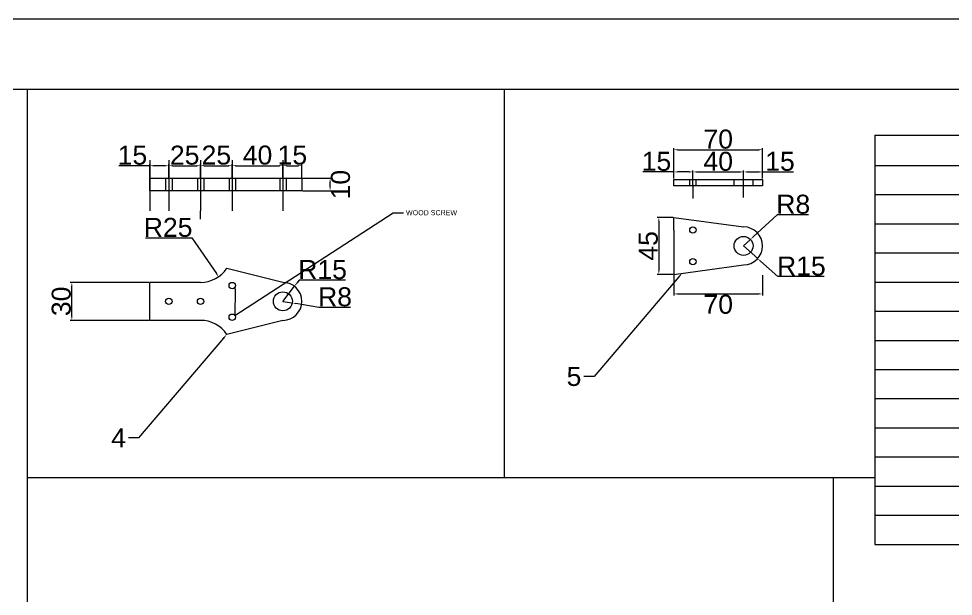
# Model space of a CAD drawing. Header units: millimetres. Extents: x -3009 to 55097, y -2803 to 5841.
# Drawn here: x 35352 to 36090, y -142 to 314 of the extents above; entities that cross this region are included whole.
import ezdxf
from ezdxf import colors
from ezdxf.entities.mleader import LeaderData, LeaderLine
from ezdxf.math import Vec2, Vec3

# ---------------------------------------------------------------- set-up
doc = ezdxf.new("R2010")
doc.units = ezdxf.units.MM
doc.layers.add('DIM', color=10, linetype='Continuous')
doc.layers.add('SC', color=5, linetype='Continuous')
doc.layers.add('PDF_PDF_PDF_NAME PLATE', color=230, linetype='Continuous', true_color=0xff007f)
doc.styles.get("Standard").update_dxf_attribs({"font": 'arial.ttf', "height": 15})
doc.dimstyles.new('DIM', dxfattribs={"dimtxt": 15, "dimasz": 3, "dimexe": 1.25, "dimexo": 0.625, "dimtad": 2, "dimtoh": 1, "dimdec": 0, "dimtxsty": 'Standard', "dimcen": 2.5, "dimclrd": 1, "dimclre": 4, "dimclrt": 1, "dimadec": 0, "dimazin": 0, "dimtfac": 1, "dimtdec": 0, "dimtmove": 0, "dimatfit": 3, "dimfxl": 1, "dimtfillclr": 4, "dimarcsym": 0})

# ---------------------------------------------------------------- blocks, each defined once
blk = doc.blocks.new('*T367')
at = {"layer": 'SC', "color": 0, "linetype": 'ByBlock', "lineweight": -2, "transparency": 16777216}
for p, q in [((0, 0), (577.34, 0)), ((0, 0), (0, -323.12)), ((577.34, 0), (577.34, -323.12)), ((0, -23.91), (577.34, -23.91)), ((192.45, -23.91), (192.45, -323.12)), ((384.89, -23.91), (384.89, -323.12)), ((0, -46.92), (577.34, -46.92)), ((0, -69.94), (577.34, -69.94)), ((0, -92.96), (577.34, -92.96)), ((0, -115.97), (577.34, -115.97)), ((0, -138.99), (577.34, -138.99)), ((0, -162.01), (577.34, -162.01)), ((0, -185.02), (577.34, -185.02)), ((0, -208.04), (577.34, -208.04)), ((0, -231.05), (577.34, -231.05)), ((0, -254.07), (577.34, -254.07)), ((0, -277.09), (577.34, -277.09)), ((0, -300.1), (577.34, -300.1)), ((0, -323.12), (577.34, -323.12))]:
    blk.add_line(p, q, dxfattribs=at)
at = {"layer": 'SC', "color": 0, "transparency": 16777216, "attachment_point": 5}
for s, insert, char_height, width in [('DATAILS OF PARTS', (288.67, -11.95), 6.6811, 576.0044), ('ITEM NO.', (96.22, -35.42), 6.681, 191.1106), ('MATERIAL', (288.67, -35.42), 6.681, 191.1106), ('QTY REQD', (481.12, -35.42), 6.681, 191.1106), ('1', (96.22, -58.43), 6.68, 191.1106), ('TEAKWOOD POLISHED', (288.67, -58.43), 6.6811, 191.1106), ('8', (481.12, -58.43), 6.68, 191.1106), ('2', (96.22, -81.45), 6.68, 191.1106), ('TEAKWOOD POLISHED', (288.67, -81.45), 6.6811, 191.1106), ('4', (481.12, -81.45), 6.68, 191.1106), ('3', (96.22, -104.46), 6.68, 191.1106), ('MS GALVD SHEET(16G)', (288.67, -104.46), 6.6811, 191.1106), ('4', (481.12, -104.46), 6.68, 191.1106), ('4', (96.22, -127.48), 6.68, 191.1106), ('AL ALLOY', (288.67, -127.48), 6.681, 191.1106), ('4', (481.12, -127.48), 6.68, 191.1106), ('5', (96.22, -150.5), 6.68, 191.1106), ('AL ALLOY', (288.67, -150.5), 6.681, 191.1106), ('4', (481.12, -150.5), 6.68, 191.1106), ('6', (96.22, -173.51), 6.68, 191.1106), ('TEAKWOOD POLISHED', (288.67, -173.51), 6.6811, 191.1106), ('4', (481.12, -173.51), 6.68, 191.1106), ('7', (96.22, -196.53), 6.68, 191.1106), ('14G AL ALLOY SHEET', (288.67, -196.53), 6.6811, 191.1106), ('4', (481.12, -196.53), 6.68, 191.1106), ('8', (96.22, -219.55), 6.68, 191.1106), ('TEAKWOOD POLISHED', (288.67, -219.55), 6.6811, 191.1106), ('4', (481.12, -219.55), 6.68, 191.1106), ('9', (96.22, -242.56), 6.68, 191.1106), ('TEAKWOOD POLISHED', (288.67, -242.56), 6.6811, 191.1106), ('4', (481.12, -242.56), 6.68, 191.1106), ('10', (96.22, -265.58), 6.681, 191.1106), ('AL ALLOY', (288.67, -265.58), 6.681, 191.1106), ('24', (481.12, -265.58), 6.681, 191.1106), ('11', (96.22, -288.59), 6.681, 191.1106), ('TEAKWOOD POLISHED', (288.67, -288.59), 6.6811, 191.1106), ('8', (481.12, -288.59), 6.68, 191.1106), ('12', (96.22, -311.61), 6.681, 191.1106), ('TEAKWOOD POLISHED', (288.67, -311.61), 6.6811, 191.1106), ('8', (481.12, -311.61), 6.68, 191.1106)]:
    blk.add_mtext(s, dxfattribs=dict(at, insert=insert, char_height=char_height, width=width))
blk = doc.blocks.new('*D427')
at = {"layer": 'Defpoints', "color": 0, "transparency": 16777216}
for p in [(35455.61, 197.87), (35455.61, 187.99), (35470.61, 187.99)]:
    blk.add_point(p, dxfattribs=at)
at = {"layer": 'DIM', "color": 1, "lineweight": -2, "transparency": 16777216}
for p, q in [((35455.61, 197.87), (35431.17, 197.87)), ((35467.61, 197.87), (35458.61, 197.87))]:
    blk.add_line(p, q, dxfattribs=at)
at = {"layer": 'DIM', "color": 4, "lineweight": -2, "transparency": 16777216}
for p, q in [((35455.61, 188.62), (35455.61, 199.12)), ((35470.61, 188.62), (35470.61, 199.12))]:
    blk.add_line(p, q, dxfattribs=at)
at = {"layer": 'DIM', "color": 1, "transparency": 16777216}
for points in [[(35458.61, 198.37), (35458.61, 197.37), (35455.61, 197.87)], [(35467.61, 198.37), (35467.61, 197.37), (35470.61, 197.87)]]:
    blk.add_solid(points, dxfattribs=at)
at = {"layer": 'DIM', "color": 1, "transparency": 16777216, "insert": (35441.89, 206.16), "char_height": 15, "attachment_point": 5}
blk.add_mtext('15', dxfattribs=at)
blk = doc.blocks.new('*D428')
at = {"layer": 'Defpoints', "color": 0, "transparency": 16777216}
for p in [(35495.61, 197.87), (35470.61, 187.99), (35495.61, 187.99)]:
    blk.add_point(p, dxfattribs=at)
at = {"layer": 'DIM', "color": 4, "lineweight": -2, "transparency": 16777216}
for p, q in [((35470.61, 188.62), (35470.61, 199.12)), ((35495.61, 188.62), (35495.61, 199.12))]:
    blk.add_line(p, q, dxfattribs=at)
at = {"layer": 'DIM', "color": 1, "lineweight": -2, "transparency": 16777216}
blk.add_line((35473.61, 197.87), (35492.61, 197.87), dxfattribs=at)
at = {"layer": 'DIM', "color": 1, "transparency": 16777216}
for points in [[(35473.61, 198.37), (35473.61, 197.37), (35470.61, 197.87)], [(35492.61, 198.37), (35492.61, 197.37), (35495.61, 197.87)]]:
    blk.add_solid(points, dxfattribs=at)
at = {"layer": 'DIM', "color": 1, "transparency": 16777216, "insert": (35483.11, 206.16), "char_height": 15, "attachment_point": 5}
blk.add_mtext('25', dxfattribs=at)
blk = doc.blocks.new('*D429')
at = {"layer": 'Defpoints', "color": 0, "transparency": 16777216}
for p in [(35520.61, 197.94), (35495.61, 187.99), (35520.61, 187.99)]:
    blk.add_point(p, dxfattribs=at)
at = {"layer": 'DIM', "color": 4, "lineweight": -2, "transparency": 16777216}
for p, q in [((35495.61, 188.62), (35495.61, 199.19)), ((35520.61, 188.62), (35520.61, 199.19))]:
    blk.add_line(p, q, dxfattribs=at)
at = {"layer": 'DIM', "color": 1, "lineweight": -2, "transparency": 16777216}
blk.add_line((35498.61, 197.94), (35517.61, 197.94), dxfattribs=at)
at = {"layer": 'DIM', "color": 1, "transparency": 16777216}
for points in [[(35498.61, 198.44), (35498.61, 197.44), (35495.61, 197.94)], [(35517.61, 198.44), (35517.61, 197.44), (35520.61, 197.94)]]:
    blk.add_solid(points, dxfattribs=at)
at = {"layer": 'DIM', "color": 1, "transparency": 16777216, "insert": (35508.11, 206.22), "char_height": 15, "attachment_point": 5}
blk.add_mtext('25', dxfattribs=at)
blk = doc.blocks.new('*D430')
at = {"layer": 'Defpoints', "color": 0, "transparency": 16777216}
for p in [(35560.61, 197.94), (35520.61, 187.99), (35560.61, 187.99)]:
    blk.add_point(p, dxfattribs=at)
at = {"layer": 'DIM', "color": 4, "lineweight": -2, "transparency": 16777216}
for p, q in [((35520.61, 188.62), (35520.61, 199.19)), ((35560.61, 188.62), (35560.61, 199.19))]:
    blk.add_line(p, q, dxfattribs=at)
at = {"layer": 'DIM', "color": 1, "lineweight": -2, "transparency": 16777216}
blk.add_line((35523.61, 197.94), (35557.61, 197.94), dxfattribs=at)
at = {"layer": 'DIM', "color": 1, "transparency": 16777216}
for points in [[(35523.61, 198.44), (35523.61, 197.44), (35520.61, 197.94)], [(35557.61, 198.44), (35557.61, 197.44), (35560.61, 197.94)]]:
    blk.add_solid(points, dxfattribs=at)
at = {"layer": 'DIM', "color": 1, "transparency": 16777216, "insert": (35540.61, 206.22), "char_height": 15, "attachment_point": 5}
blk.add_mtext('40', dxfattribs=at)
blk = doc.blocks.new('*D431')
at = {"layer": 'Defpoints', "color": 0, "transparency": 16777216}
for p in [(35575.61, 197.94), (35560.61, 187.99), (35575.61, 187.99)]:
    blk.add_point(p, dxfattribs=at)
at = {"layer": 'DIM', "color": 4, "lineweight": -2, "transparency": 16777216}
for p, q in [((35560.61, 188.62), (35560.61, 199.19)), ((35575.61, 188.62), (35575.61, 199.19))]:
    blk.add_line(p, q, dxfattribs=at)
at = {"layer": 'DIM', "color": 1, "lineweight": -2, "transparency": 16777216}
blk.add_line((35563.61, 197.94), (35572.61, 197.94), dxfattribs=at)
at = {"layer": 'DIM', "color": 1, "transparency": 16777216}
for points in [[(35563.61, 198.44), (35563.61, 197.44), (35560.61, 197.94)], [(35572.61, 198.44), (35572.61, 197.44), (35575.61, 197.94)]]:
    blk.add_solid(points, dxfattribs=at)
at = {"layer": 'DIM', "color": 1, "transparency": 16777216, "insert": (35568.11, 206.22), "char_height": 15, "attachment_point": 5}
blk.add_mtext('15', dxfattribs=at)
blk = doc.blocks.new('*D432')
at = {"layer": 'Defpoints', "color": 0, "transparency": 16777216}
for p in [(35575.61, 187.99), (35597.87, 187.99), (35575.61, 177.99)]:
    blk.add_point(p, dxfattribs=at)
at = {"layer": 'DIM', "color": 4, "lineweight": -2, "transparency": 16777216}
for p, q in [((35576.23, 187.99), (35599.12, 187.99)), ((35576.23, 177.99), (35599.12, 177.99))]:
    blk.add_line(p, q, dxfattribs=at)
at = {"layer": 'DIM', "color": 1, "lineweight": -2, "transparency": 16777216}
blk.add_line((35597.87, 180.99), (35597.87, 184.99), dxfattribs=at)
at = {"layer": 'DIM', "color": 1, "transparency": 16777216}
for points in [[(35597.37, 184.99), (35598.37, 184.99), (35597.87, 187.99)], [(35597.37, 180.99), (35598.37, 180.99), (35597.87, 177.99)]]:
    blk.add_solid(points, dxfattribs=at)
at = {"layer": 'DIM', "color": 1, "transparency": 16777216, "insert": (35606.16, 182.99), "char_height": 15, "attachment_point": 5, "rotation": 90}
blk.add_mtext('10', dxfattribs=at)
blk = doc.blocks.new('*D375')
at = {"layer": 'Defpoints', "color": 0, "transparency": 16777216}
for p in [(35569.71, 102.77), (35560.61, 90.84)]:
    blk.add_point(p, dxfattribs=at)
at = {"layer": 'DIM', "color": 1, "lineweight": -2, "transparency": 16777216}
for p, q in [((35573.35, 107.54), (35571.53, 105.15)), ((35609.93, 107.54), (35573.35, 107.54)), ((35560.61, 90.84), (35569.71, 102.77))]:
    blk.add_line(p, q, dxfattribs=at)
at = {"layer": 'DIM', "color": 1, "transparency": 16777216}
blk.add_solid([(35571.13, 105.46), (35571.93, 104.85), (35569.71, 102.77)], dxfattribs=at)
at = {"layer": 'DIM', "color": 1, "transparency": 16777216, "insert": (35591.95, 115.82), "char_height": 15, "attachment_point": 5}
blk.add_mtext('R15', dxfattribs=at)
blk = doc.blocks.new('*D376')
at = {"layer": 'Defpoints', "color": 0, "transparency": 16777216}
for p in [(35560.61, 90.84), (35568.01, 89.6)]:
    blk.add_point(p, dxfattribs=at)
at = {"layer": 'DIM', "color": 1, "lineweight": -2, "transparency": 16777216}
for p, q in [((35560.61, 90.84), (35568.01, 89.6)), ((35589.03, 86.07), (35570.96, 89.1)), ((35613.87, 86.07), (35589.03, 86.07))]:
    blk.add_line(p, q, dxfattribs=at)
at = {"layer": 'DIM', "color": 1, "transparency": 16777216}
blk.add_solid([(35571.05, 89.6), (35570.88, 88.61), (35568.01, 89.6)], dxfattribs=at)
at = {"layer": 'DIM', "color": 1, "transparency": 16777216, "insert": (35601.76, 94.35), "char_height": 15, "attachment_point": 5}
blk.add_mtext('R8', dxfattribs=at)
blk = doc.blocks.new('*D377')
at = {"layer": 'Defpoints', "color": 0, "transparency": 16777216}
for p in [(35495.61, 130.84), (35509.86, 110.3)]:
    blk.add_point(p, dxfattribs=at)
at = {"layer": 'DIM', "color": 1, "lineweight": -2, "transparency": 16777216}
for p, q in [((35452.08, 140.87), (35488.66, 140.87)), ((35488.66, 140.87), (35508.15, 112.76))]:
    blk.add_line(p, q, dxfattribs=at)
at = {"layer": 'DIM', "color": 1, "transparency": 16777216}
blk.add_solid([(35508.56, 113.05), (35507.74, 112.48), (35509.86, 110.3)], dxfattribs=at)
at = {"layer": 'DIM', "color": 1, "transparency": 16777216, "insert": (35470.05, 149.15), "char_height": 15, "attachment_point": 5}
blk.add_mtext('R25', dxfattribs=at)
blk = doc.blocks.new('*D433')
at = {"layer": 'Defpoints', "color": 0, "transparency": 16777216}
for p in [(35394.06, 105.84), (35455.61, 105.84), (35455.61, 75.84)]:
    blk.add_point(p, dxfattribs=at)
at = {"layer": 'DIM', "color": 4, "lineweight": -2, "transparency": 16777216}
for p, q in [((35454.98, 105.84), (35392.81, 105.84)), ((35454.98, 75.84), (35392.81, 75.84))]:
    blk.add_line(p, q, dxfattribs=at)
at = {"layer": 'DIM', "color": 1, "lineweight": -2, "transparency": 16777216}
blk.add_line((35394.06, 78.84), (35394.06, 102.84), dxfattribs=at)
at = {"layer": 'DIM', "color": 1, "transparency": 16777216}
for points in [[(35393.56, 102.84), (35394.56, 102.84), (35394.06, 105.84)], [(35393.56, 78.84), (35394.56, 78.84), (35394.06, 75.84)]]:
    blk.add_solid(points, dxfattribs=at)
at = {"layer": 'DIM', "color": 1, "transparency": 16777216, "insert": (35385.77, 90.84), "char_height": 15, "attachment_point": 5, "rotation": 90}
blk.add_mtext('30', dxfattribs=at)
blk = doc.blocks.new('*D423')
at = {"layer": 'Defpoints', "color": 0, "transparency": 16777216}
for p in [(35939.19, 210.52), (35869.19, 187.14), (35939.19, 187.14)]:
    blk.add_point(p, dxfattribs=at)
at = {"layer": 'DIM', "color": 4, "lineweight": -2, "transparency": 16777216}
for p, q in [((35869.19, 187.77), (35869.19, 211.77)), ((35939.19, 187.77), (35939.19, 211.77))]:
    blk.add_line(p, q, dxfattribs=at)
at = {"layer": 'DIM', "color": 1, "lineweight": -2, "transparency": 16777216}
blk.add_line((35872.19, 210.52), (35936.19, 210.52), dxfattribs=at)
at = {"layer": 'DIM', "color": 1, "transparency": 16777216}
for points in [[(35872.19, 211.02), (35872.19, 210.02), (35869.19, 210.52)], [(35936.19, 211.02), (35936.19, 210.02), (35939.19, 210.52)]]:
    blk.add_solid(points, dxfattribs=at)
at = {"layer": 'DIM', "color": 1, "transparency": 16777216, "insert": (35904.19, 218.81), "char_height": 15, "attachment_point": 5}
blk.add_mtext('70', dxfattribs=at)
blk = doc.blocks.new('*D424')
at = {"layer": 'Defpoints', "color": 0, "transparency": 16777216}
for p in [(35869.19, 193), (35869.19, 187.14), (35884.19, 187.14)]:
    blk.add_point(p, dxfattribs=at)
at = {"layer": 'DIM', "color": 1, "lineweight": -2, "transparency": 16777216}
for p, q in [((35869.19, 193), (35844.75, 193)), ((35881.19, 193), (35872.19, 193))]:
    blk.add_line(p, q, dxfattribs=at)
at = {"layer": 'DIM', "color": 4, "lineweight": -2, "transparency": 16777216}
for p, q in [((35869.19, 187.77), (35869.19, 194.25)), ((35884.19, 187.77), (35884.19, 194.25))]:
    blk.add_line(p, q, dxfattribs=at)
at = {"layer": 'DIM', "color": 1, "transparency": 16777216}
for points in [[(35872.19, 193.5), (35872.19, 192.5), (35869.19, 193)], [(35881.19, 193.5), (35881.19, 192.5), (35884.19, 193)]]:
    blk.add_solid(points, dxfattribs=at)
at = {"layer": 'DIM', "color": 1, "transparency": 16777216, "insert": (35855.47, 201.28), "char_height": 15, "attachment_point": 5}
blk.add_mtext('15', dxfattribs=at)
blk = doc.blocks.new('*D425')
at = {"layer": 'Defpoints', "color": 0, "transparency": 16777216}
for p in [(35924.19, 193), (35884.19, 187.14), (35924.19, 187.14)]:
    blk.add_point(p, dxfattribs=at)
at = {"layer": 'DIM', "color": 4, "lineweight": -2, "transparency": 16777216}
for p, q in [((35884.19, 187.77), (35884.19, 194.25)), ((35924.19, 187.77), (35924.19, 194.25))]:
    blk.add_line(p, q, dxfattribs=at)
at = {"layer": 'DIM', "color": 1, "lineweight": -2, "transparency": 16777216}
blk.add_line((35887.19, 193), (35921.19, 193), dxfattribs=at)
at = {"layer": 'DIM', "color": 1, "transparency": 16777216}
for points in [[(35887.19, 193.5), (35887.19, 192.5), (35884.19, 193)], [(35921.19, 193.5), (35921.19, 192.5), (35924.19, 193)]]:
    blk.add_solid(points, dxfattribs=at)
at = {"layer": 'DIM', "color": 1, "transparency": 16777216, "insert": (35904.19, 201.28), "char_height": 15, "attachment_point": 5}
blk.add_mtext('40', dxfattribs=at)
blk = doc.blocks.new('*D371')
at = {"layer": 'Defpoints', "color": 0, "transparency": 16777216}
for p in [(35939.19, 193), (35924.19, 187.14), (35939.19, 187.14)]:
    blk.add_point(p, dxfattribs=at)
at = {"layer": 'DIM', "color": 4, "lineweight": -2, "transparency": 16777216}
for p, q in [((35924.19, 187.77), (35924.19, 194.25)), ((35939.19, 187.77), (35939.19, 194.25))]:
    blk.add_line(p, q, dxfattribs=at)
at = {"layer": 'DIM', "color": 1, "lineweight": -2, "transparency": 16777216}
for p, q in [((35927.19, 193), (35936.19, 193)), ((35939.19, 193), (35963.63, 193))]:
    blk.add_line(p, q, dxfattribs=at)
at = {"layer": 'DIM', "color": 1, "transparency": 16777216}
for points in [[(35927.19, 193.5), (35927.19, 192.5), (35924.19, 193)], [(35936.19, 193.5), (35936.19, 192.5), (35939.19, 193)]]:
    blk.add_solid(points, dxfattribs=at)
at = {"layer": 'DIM', "color": 1, "transparency": 16777216, "insert": (35952.91, 201.28), "char_height": 15, "attachment_point": 5}
blk.add_mtext('15', dxfattribs=at)
blk = doc.blocks.new('*D426')
at = {"layer": 'Defpoints', "color": 0, "transparency": 16777216}
for p in [(35869.19, 157.12), (35857.33, 112.12), (35869.19, 112.12)]:
    blk.add_point(p, dxfattribs=at)
at = {"layer": 'DIM', "color": 4, "lineweight": -2, "transparency": 16777216}
for p, q in [((35868.56, 157.12), (35856.08, 157.12)), ((35868.56, 112.12), (35856.08, 112.12))]:
    blk.add_line(p, q, dxfattribs=at)
at = {"layer": 'DIM', "color": 1, "lineweight": -2, "transparency": 16777216}
blk.add_line((35857.33, 154.12), (35857.33, 115.12), dxfattribs=at)
at = {"layer": 'DIM', "color": 1, "transparency": 16777216}
for points in [[(35856.83, 154.12), (35857.83, 154.12), (35857.33, 157.12)], [(35856.83, 115.12), (35857.83, 115.12), (35857.33, 112.12)]]:
    blk.add_solid(points, dxfattribs=at)
at = {"layer": 'DIM', "color": 1, "transparency": 16777216, "insert": (35849.07, 134.62), "char_height": 15, "attachment_point": 5, "rotation": 90}
blk.add_mtext('45', dxfattribs=at)
blk = doc.blocks.new('*D372')
at = {"layer": 'Defpoints', "color": 0, "transparency": 16777216}
for p in [(35924.19, 134.62), (35929.69, 139.71)]:
    blk.add_point(p, dxfattribs=at)
at = {"layer": 'DIM', "color": 1, "lineweight": -2, "transparency": 16777216}
for p, q in [((35950.67, 159.14), (35931.89, 141.75)), ((35975.52, 159.14), (35950.67, 159.14)), ((35924.19, 134.62), (35929.69, 139.71))]:
    blk.add_line(p, q, dxfattribs=at)
at = {"layer": 'DIM', "color": 1, "transparency": 16777216}
blk.add_solid([(35931.55, 142.12), (35932.23, 141.38), (35929.69, 139.71)], dxfattribs=at)
at = {"layer": 'DIM', "color": 1, "transparency": 16777216, "insert": (35963.41, 167.42), "char_height": 15, "attachment_point": 5}
blk.add_mtext('R8', dxfattribs=at)
blk = doc.blocks.new('*D373')
at = {"layer": 'Defpoints', "color": 0, "transparency": 16777216}
for p in [(35924.19, 134.62), (35935.34, 124.59)]:
    blk.add_point(p, dxfattribs=at)
at = {"layer": 'DIM', "color": 1, "lineweight": -2, "transparency": 16777216}
for p, q in [((35924.19, 134.62), (35935.34, 124.59)), ((35951.19, 110.34), (35937.57, 122.58)), ((35987.77, 110.34), (35951.19, 110.34))]:
    blk.add_line(p, q, dxfattribs=at)
at = {"layer": 'DIM', "color": 1, "transparency": 16777216}
blk.add_solid([(35937.91, 122.95), (35937.24, 122.21), (35935.34, 124.59)], dxfattribs=at)
at = {"layer": 'DIM', "color": 1, "transparency": 16777216, "insert": (35969.8, 118.62), "char_height": 15, "attachment_point": 5}
blk.add_mtext('R15', dxfattribs=at)
blk = doc.blocks.new('*D374')
at = {"layer": 'Defpoints', "color": 0, "transparency": 16777216}
for p in [(35869.19, 112.12), (35939.19, 112.12), (35939.19, 96.7)]:
    blk.add_point(p, dxfattribs=at)
at = {"layer": 'SC', "color": 4, "lineweight": -2, "transparency": 16777216}
for p, q in [((35869.19, 111.49), (35869.19, 95.45)), ((35939.19, 111.49), (35939.19, 95.45))]:
    blk.add_line(p, q, dxfattribs=at)
at = {"layer": 'SC', "color": 1, "lineweight": -2, "transparency": 16777216}
blk.add_line((35872.19, 96.7), (35936.19, 96.7), dxfattribs=at)
at = {"layer": 'SC', "color": 1, "transparency": 16777216}
for points in [[(35872.19, 97.2), (35872.19, 96.2), (35869.19, 96.7)], [(35936.19, 97.2), (35936.19, 96.2), (35939.19, 96.7)]]:
    blk.add_solid(points, dxfattribs=at)
at = {"layer": 'SC', "color": 1, "transparency": 16777216, "insert": (35904.19, 88.42), "char_height": 15, "attachment_point": 5}
blk.add_mtext('70', dxfattribs=at)

msp = doc.modelspace()

# ---------------------------------------------------------------- linework, layer by layer
at = {"color": 252, "true_color": 0x939598}
for p, q in [((35359.05, -1072.68), (35359.05, 258.29)), ((35735.48, -48.13), (35735.48, 258.29)), ((35359.05, -48.13), (36027.89, -48.13)), ((35994.82, -48.13), (35994.82, -470))]:
    msp.add_line(p, q, dxfattribs=at)
for p, q in [((35455.61, 202.21), (35455.61, 162.17)), ((35470.61, 202.21), (35470.61, 162.17)), ((35495.61, 202.21), (35495.61, 162.17)), ((35520.61, 202.21), (35520.61, 162.17)), ((35560.61, 202.21), (35560.61, 162.17)), ((35884.19, 182.14), (35884.19, 192.69)), ((35924.19, 172.83), (35924.19, 192.66)), ((35455.61, 187.99), (35470.61, 187.99)), ((35455.61, 177.99), (35455.61, 187.99)), ((35468.11, 187.99), (35468.11, 177.99)), ((35470.61, 187.99), (35495.61, 187.99)), ((35473.11, 187.99), (35473.11, 177.99)), ((35493.11, 187.99), (35493.11, 177.99)), ((35495.61, 187.99), (35520.61, 187.99)), ((35498.11, 187.99), (35498.11, 177.99)), ((35518.11, 187.99), (35518.11, 177.99)), ((35520.61, 187.99), (35560.61, 187.99)), ((35523.11, 187.99), (35523.11, 177.99)), ((35558.11, 187.99), (35558.11, 177.99)), ((35560.61, 187.99), (35575.61, 187.99)), ((35563.11, 187.99), (35563.11, 177.99)), ((35575.61, 187.99), (35575.61, 177.99)), ((35869.19, 187.14), (35884.19, 187.14)), ((35869.19, 182.14), (35869.19, 187.14)), ((35881.69, 182.14), (35881.69, 187.14)), ((35884.19, 187.14), (35924.19, 187.14)), ((35886.69, 182.14), (35886.69, 187.14)), ((35916.69, 182.14), (35916.69, 187.14)), ((35924.19, 187.14), (35939.19, 187.14)), ((35931.69, 182.14), (35931.69, 187.14)), ((35939.19, 187.14), (35939.19, 182.14)), ((35575.61, 177.99), (35455.61, 177.99)), ((35939.19, 182.14), (35869.19, 182.14)), ((35884.19, 182.14), (35884.19, 171.97)), ((35495.61, 155.84), (35495.61, 162.17)), ((35869.19, 147.12), (35869.19, 157.12)), ((35869.19, 157.12), (35924.19, 149.62)), ((35869.19, 147.12), (35869.19, 122.12)), ((35869.19, 122.12), (35869.19, 112.12)), ((35869.19, 112.12), (35924.19, 119.62)), ((35560.61, 105.84), (35516.36, 116.9)), ((35455.61, 75.84), (35455.61, 105.84)), ((35495.61, 105.84), (35455.61, 105.84)), ((35495.61, 75.84), (35455.61, 75.84)), ((35560.61, 75.84), (35516.36, 64.78))]:
    msp.add_line(p, q)
for centre, radius in [((35884.19, 147.12), 2.5), ((35924.19, 134.62), 7.5), ((35884.19, 122.12), 2.5), ((35520.61, 103.34), 2.5), ((35560.61, 90.84), 7.5), ((35470.61, 90.84), 2.5), ((35495.61, 90.84), 2.5), ((35520.61, 78.34), 2.5)]:
    msp.add_circle(centre, radius)
for centre, radius, start, end in [((35924.19, 134.62), 15, 270, 90), ((35495.61, 130.84), 25, 270, 326.1143), ((35560.61, 90.84), 15, 270, 90), ((35495.61, 50.84), 25, 33.8857, 90)]:
    msp.add_arc(centre, radius, start, end)
at = {"layer": 'PDF_PDF_PDF_NAME PLATE', "lineweight": 25}
for p, q in [((33757.16, 313.99), (36686.99, 313.99)), ((33812.85, 258.29), (36631.75, 258.29))]:
    msp.add_line(p, q, dxfattribs=at)

# ---------------------------------------------------------------- block references
msp.add_blockref('*T367', (36027.89, 222.07))

# ---------------------------------------------------------------- dimensions: what is measured, and where the dimension line sits
at = {"layer": 'DIM'}
for base, p1, p2, picture, middle in [((35939.19, 210.52), (35869.19, 187.14), (35939.19, 187.14), '*D423', (35904.19, 218.81)), ((35455.61, 197.87), (35470.61, 187.99), (35455.61, 187.99), '*D427', (35441.89, 206.16)), ((35495.61, 197.87), (35470.61, 187.99), (35495.61, 187.99), '*D428', (35483.11, 206.16)), ((35520.61, 197.94), (35495.61, 187.99), (35520.61, 187.99), '*D429', (35508.11, 206.22)), ((35560.61, 197.94), (35520.61, 187.99), (35560.61, 187.99), '*D430', (35540.61, 206.22)), ((35869.19, 193), (35884.19, 187.14), (35869.19, 187.14), '*D424', (35855.47, 201.28)), ((35924.19, 193), (35884.19, 187.14), (35924.19, 187.14), '*D425', (35904.19, 201.28)), ((35939.19, 193), (35924.19, 187.14), (35939.19, 187.14), '*D371', (35952.91, 201.28))]:
    dim = msp.add_linear_dim(base=base, p1=p1, p2=p2, dimstyle='DIM', dxfattribs=at)
    dim.commit()
    dim.dimension.update_dxf_attribs({"geometry": picture, "text_midpoint": middle})
dim = msp.add_linear_dim(base=(35575.61, 197.94), p1=(35560.61, 187.99), p2=(35575.61, 187.99), dimstyle='DIM', dxfattribs=at)
dim.commit()
dim.dimension.update_dxf_attribs({"geometry": '*D431', "text_midpoint": (35568.11, 197.94), "dimtype": 160})
dim = msp.add_linear_dim(base=(35597.87, 187.99), p1=(35575.61, 177.99), p2=(35575.61, 187.99), angle=90, dimstyle='DIM', dxfattribs=at)
dim.commit()
dim.dimension.update_dxf_attribs({"geometry": '*D432', "text_midpoint": (35597.87, 182.99), "dimtype": 160})
for center, mpoint, picture, middle in [((35924.19, 134.62), (35929.69, 139.71), '*D372', (35963.41, 159.14)), ((35495.61, 130.84), (35509.86, 110.3), '*D377', (35470.05, 140.87))]:
    dim = msp.add_radius_dim(center=center, mpoint=mpoint, dimstyle='DIM', dxfattribs=at)
    dim.commit()
    dim.dimension.update_dxf_attribs({"geometry": picture, "text_midpoint": middle, "dimtype": 164})
for base, p1, p2, picture, middle in [((35857.33, 112.12), (35869.19, 157.12), (35869.19, 112.12), '*D426', (35849.07, 134.62)), ((35394.06, 105.84), (35455.61, 75.84), (35455.61, 105.84), '*D433', (35385.77, 90.84))]:
    dim = msp.add_linear_dim(base=base, p1=p1, p2=p2, angle=90, dimstyle='DIM', dxfattribs=at)
    dim.commit()
    dim.dimension.update_dxf_attribs({"geometry": picture, "text_midpoint": middle})
for center, mpoint, picture, middle in [((35924.19, 134.62), (35935.34, 124.59), '*D373', (35969.8, 118.62)), ((35560.61, 90.84), (35569.71, 102.77), '*D375', (35591.95, 115.82)), ((35560.6097, 90.8421), (35568.0062, 89.6001), '*D376', (35601.7635, 94.3536))]:
    dim = msp.add_radius_dim(center=center, mpoint=mpoint, dimstyle='DIM', dxfattribs=at)
    dim.commit()
    dim.dimension.update_dxf_attribs({"geometry": picture, "text_midpoint": middle})
at = {"layer": 'SC'}
dim = msp.add_linear_dim(base=(35939.19, 96.7), p1=(35869.19, 112.12), p2=(35939.19, 112.12), dimstyle='DIM', dxfattribs=at)
dim.commit()
dim.dimension.update_dxf_attribs({"geometry": '*D374', "text_midpoint": (35904.19, 88.42)})

# ---------------------------------------------------------------- leaders
ml = msp.add_multileader_mtext('Standard')
ml.set_content('5', color=256)
ml.set_leader_properties()
ml.build(insert=Vec2(0, 0))
ctx = ml.context
ctx.base_point, ctx.char_height, ctx.plane_origin = Vec3(35784.25, 31.42), 15, Vec3(35875.77, 113.19)
ctx.text_align_type = 2
notes = []
notes.append((ctx, [(0, (1, 1, 0), (35806.19, 31.42), (-1, 0), 8, [(0, [(35875.77, 113.19)], 0, [])])]))
ctx.mtext.insert, ctx.mtext.alignment, ctx.mtext.flow_direction = Vec3(35796.19, 39.05), 3, 5
ml = msp.add_multileader_mtext('Standard')
ml.set_content('4', color=256)
ml.set_leader_properties()
ml.build(insert=Vec2(0, 0))
ctx = ml.context
ctx.base_point, ctx.char_height, ctx.plane_origin = Vec3(35424.41, -16.98), 15, Vec3(35516.36, 64.78)
ctx.text_align_type = 2
notes.append((ctx, [(0, (1, 1, 0), (35446.79, -16.98), (-1, 0), 8, [(0, [(35516.36, 64.78)], 0, [])])]))
ctx.mtext.insert, ctx.mtext.alignment, ctx.mtext.flow_direction = Vec3(35436.79, -9.48), 3, 5
ml = msp.add_multileader_mtext('Standard', dxfattribs=at)
ml.set_content('WOOD SCREW', color=256)
ml.set_leader_properties()
ml.build(insert=Vec2(0, 0))
ctx = ml.context
ctx.base_point, ctx.plane_origin = Vec3(35655.76, 160.79), Vec3(35522.91, 104.32)
notes.append((ctx, [(0, (1, 1, 0), (35647.76, 160.79), (1, 0), 8, [(1, [(35522.91, 104.32), (35522.71, 79.7)], 0, [])])]))
ctx.mtext.insert, ctx.mtext.flow_direction = Vec3(35657.76, 162.82), 5
for ctx, leaders in notes:
    for number, flags, end, landing, length, lines in leaders:
        leader = LeaderData()
        leader.index, (leader.has_last_leader_line, leader.has_dogleg_vector, leader.attachment_direction) = number, flags
        leader.last_leader_point, leader.dogleg_vector, leader.dogleg_length = Vec3(end), Vec3(landing), length
        for number, points, colour, breaks in lines:
            line = LeaderLine()
            line.index, line.vertices, line.color, line.breaks = number, Vec3.list(points), colors.encode_raw_color(colour), breaks
            leader.lines.append(line)
        ctx.leaders.append(leader)

doc.saveas('drawing.dxf')
